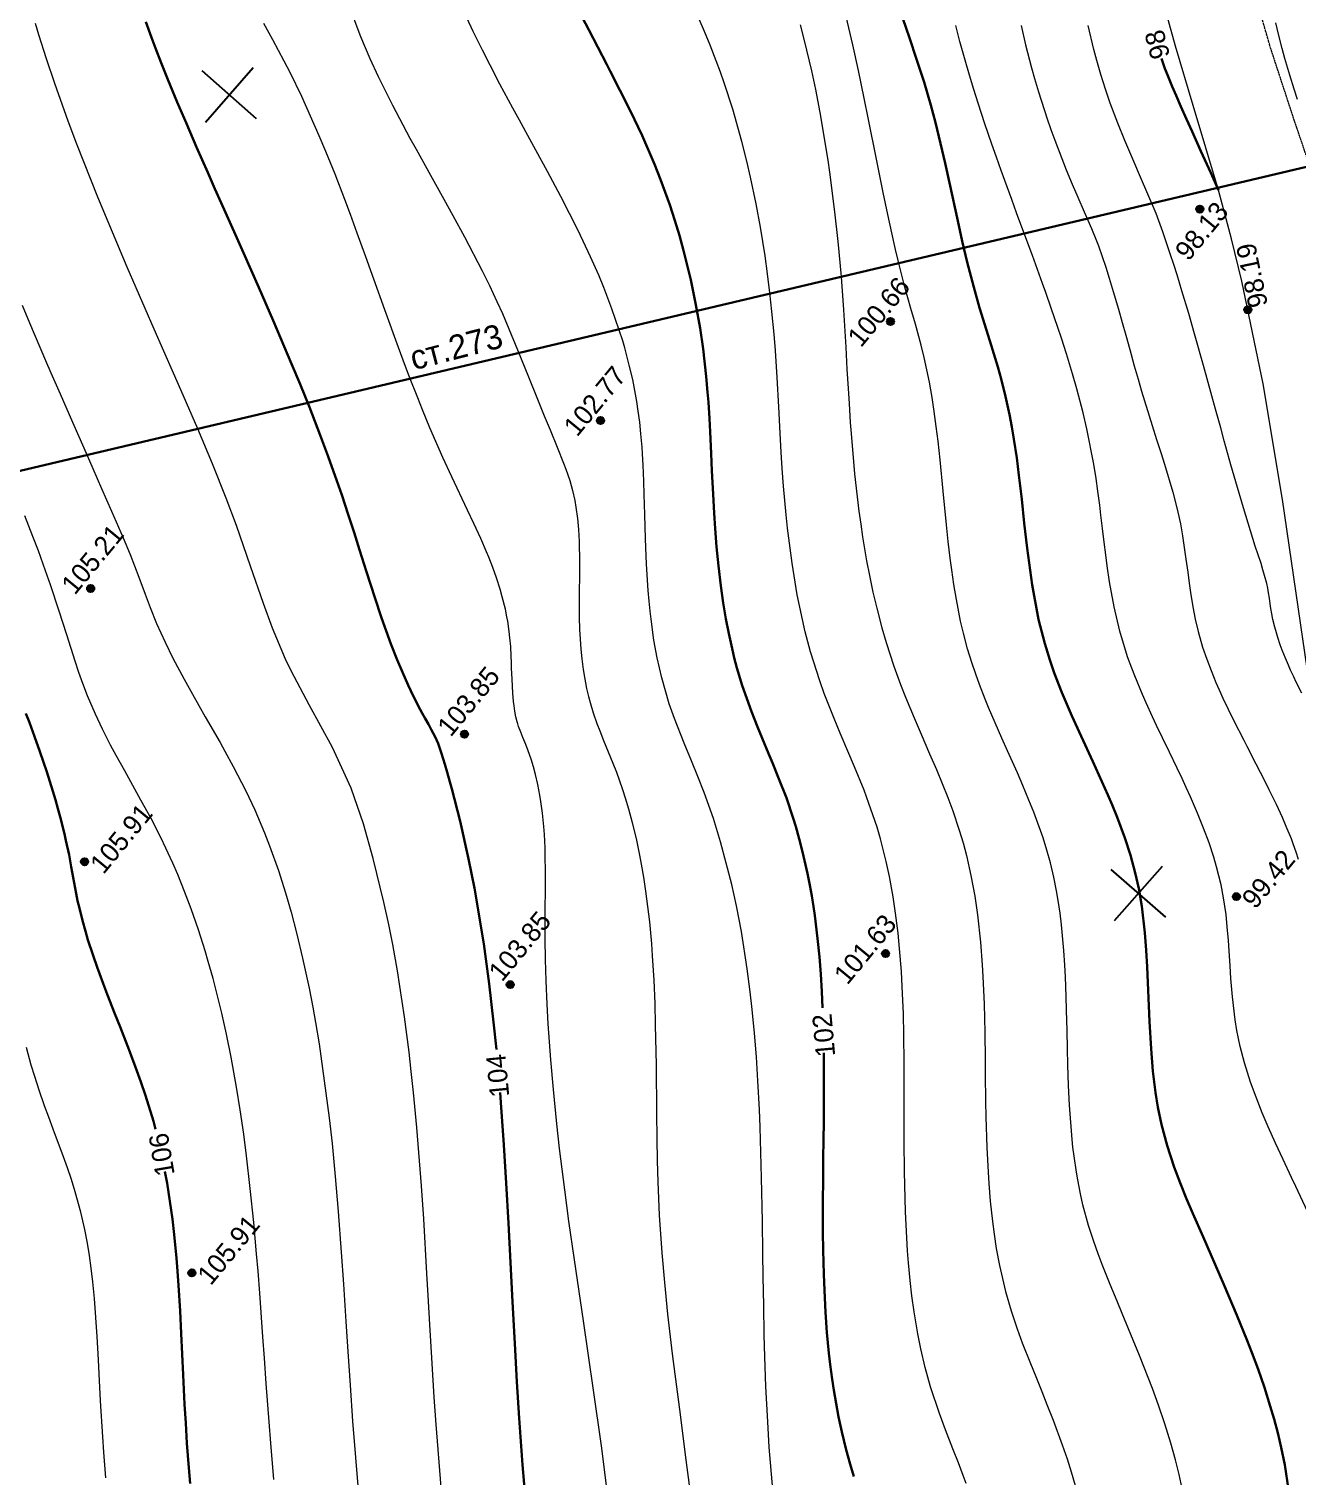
# Model space of a CAD drawing. Header units: millimetres. Extents: x -2893842 to -949497, y -1203244 to 262218.
# Drawn here: x -2515574 to -2463181, y -526276 to -466476 of the extents above; entities that cross this region are included whole.
import ezdxf

# ---------------------------------------------------------------- set-up
doc = ezdxf.new("R2010")
doc.units = ezdxf.units.MM
doc.linetypes.add('g5_05x2', pattern=[3.5, 2.5, -1])
doc.layers.get('0').update_dxf_attribs({"lineweight": 5})
for name, color, linetype in [('!!!_ Размеры', 7, 'Continuous'), ('02_сетка', 253, 'Continuous'), ('10_Границы покрытий и угодий', 253, 'Continuous'), ('19_Горизонтали', 253, 'Continuous'), ('31_Водопровод', 253, 'Continuous'), ('61_Отметки высоты поверхности', 253, 'Continuous')]:
    doc.layers.add(name, color=color, linetype=linetype)
doc.styles.add('LIKE17', font='d431.shx')
doc.styles.add('LIKE32', font='peteri.shx')
doc.styles.add('LIKE36', font='pragmai.shx')
doc.styles.add('Line_GUGK', font='')
doc.styles.get('Line_GUGK').set_extended_font_data('Bm431', italic=True)
doc.linetypes.add('g5_122_v', pattern='A,1,-1,1.5,-0.4,["В",Line_GUGK,S=1,R=0,X=0,Y=-0.5],-1.5,1.5,-1,4,-1,4,-1,3', length=20.9)

# ---------------------------------------------------------------- blocks, each defined once
blk = doc.blocks.new('BL_333')
at = {"color": 0}
for p, q in [((0, -3), (0, 3)), ((-3, 0), (3, 0))]:
    blk.add_line(p, q, dxfattribs=at)
blk = doc.blocks.new('g5_330')
blk.add_hatch(color=0).paths.add_polyline_path([(-0.15, 0, 1), (0.15, 0, 1)])
at = {"color": 0}
blk.add_circle((0, 0), 0.15, dxfattribs=at)
blk = doc.blocks.new('Топо_07.04.17')
at = {"layer": '02_сетка', "color": 3, "linetype": 'Continuous'}
for p, q in [((-616836, -289768), (-614615, -287752)), ((-614717, -289871), (-616733, -287649)), ((-581113, -326895), (-583129, -324673)), ((-583232, -326792), (-581010, -324776))]:
    blk.add_line(p, q, dxfattribs=at)
at = {"layer": '10_Границы покрытий и угодий', "color": 7, "linetype": 'Continuous', "lineweight": 20}
blk.add_lwpolyline([(-574101, -318669), (-574367, -310279), (-574626, -305451), (-575024, -301135), (-575255, -299339), (-575555, -297282), (-576207, -293685), (-576651, -291171), (-576947, -289340)], dxfattribs=at)
at = {"layer": '10_Границы покрытий и угодий', "color": 7, "linetype": 'g5_05x2', "lineweight": 20}
blk.add_lwpolyline([(-571616, -297093), (-572123, -294774), (-572770, -291636), (-573047, -290011)], dxfattribs=at)
at = {"layer": '19_Горизонтали', "color": 252, "linetype": 'Continuous', "lineweight": 20}
blk.add_lwpolyline([(-571893, -293934), (-571987, -293491), (-572104, -292898), (-572229, -292188), (-572294, -291770), (-572377, -291155), (-572431, -290687)], dxfattribs=at)
at = {"layer": '19_Горизонтали', "color": 42, "linetype": 'Continuous', "lineweight": 20}
for points in [[(-599903, -348559), (-599855, -346802), (-599805, -345760), (-599712, -344299), (-599616, -343071), (-599539, -342169), (-599428, -340966), (-599315, -339789), (-599217, -338805), (-599088, -337490), (-598919, -335710), (-598744, -333620), (-598691, -332891), (-598618, -331713), (-598570, -330722), (-598537, -329735), (-598520, -328752), (-598519, -328014), (-598533, -327059), (-598601, -325507), (-598683, -324422), (-598775, -323529), (-599035, -321727), (-599224, -320737), (-599481, -319617), (-599663, -318931), (-599852, -318266), (-600074, -317499), (-600358, -316449), (-600503, -315818), (-600690, -314716), (-600782, -313880), (-600832, -313130), (-600856, -312258), (-600857, -311921), (-600853, -311510), (-600841, -311070), (-600788, -309982), (-600739, -309293), (-600709, -308916), (-600668, -308437), (-600623, -307935), (-600586, -307517), (-600551, -307107), (-600507, -306564), (-600460, -305899), (-600434, -305427), (-600422, -305158), (-600405, -304602), (-600402, -304113), (-600409, -303657), (-600424, -303250), (-600492, -302336), (-600563, -301722), (-600671, -300990), (-600722, -300700), (-601012, -299331), (-601252, -298413), (-601402, -297894), (-601651, -297093), (-602038, -295962), (-602591, -294479), (-603022, -293389), (-603395, -292469), (-603592, -291989), (-603936, -291148), (-604149, -290625), (-604566, -289583), (-604883, -288764), (-605126, -288113), (-605418, -287295), (-605615, -286711)], [(-606710, -347727), (-606739, -345966), (-606802, -343652), (-606850, -342196), (-606900, -340751), (-606984, -338213), (-607028, -336598), (-607055, -335283), (-607073, -333560), (-607072, -332540), (-607055, -331112), (-607023, -329889), (-606959, -328399), (-606912, -327587), (-606844, -326617), (-606769, -325740), (-606687, -324909), (-606567, -323858), (-606426, -322686), (-606357, -322069), (-606306, -321547), (-606273, -321156), (-606237, -320599), (-606223, -320265), (-606213, -319719), (-606222, -319236), (-606234, -318967), (-606268, -318515), (-606316, -318102), (-606366, -317774), (-606427, -317451), (-606510, -317090), (-606584, -316816), (-606670, -316518), (-606732, -316295), (-606791, -316050), (-606814, -315929), (-606828, -315843), (-606855, -315635), (-606873, -315405), (-606882, -315178), (-606883, -314991), (-606874, -314648), (-606840, -314076), (-606805, -313615), (-606787, -313387), (-606768, -313128), (-606744, -312726), (-606732, -312366), (-606731, -312102), (-606746, -311667), (-606758, -311493), (-606789, -311164), (-606858, -310645), (-606914, -310316), (-607012, -309837), (-607114, -309405), (-607232, -308959), (-607299, -308723), (-607472, -308151), (-607683, -307502), (-607877, -306929), (-608374, -305489), (-608650, -304650), (-609039, -303374), (-609262, -302594), (-609403, -302078), (-609638, -301190), (-609820, -300472), (-609956, -299923), (-610342, -298314), (-610650, -297007), (-610873, -296057), (-610873, -296057), (-611118, -295033), (-611313, -294235), (-611473, -293599), (-611756, -292519), (-612029, -291533), (-612223, -290868), (-612758, -289175), (-613127, -288124), (-613311, -287631), (-613676, -286706), (-613977, -285993)], [(-610265, -286225), (-610066, -286984), (-609782, -287933), (-609528, -288700), (-609310, -289316), (-609077, -289945), (-608511, -291386), (-608313, -291869), (-607845, -292996), (-607678, -293396), (-607407, -294044), (-607107, -294766), (-606733, -295690), (-606166, -297162), (-605934, -297809), (-605701, -298499), (-605536, -299015), (-605075, -300571), (-604751, -301740), (-604491, -302695), (-604294, -303408), (-604121, -304019), (-603909, -304751), (-603716, -305441), (-603649, -305705), (-603595, -305940), (-603544, -306191), (-603477, -306603), (-603432, -307031), (-603415, -307302), (-603404, -307786), (-603414, -308238), (-603443, -308730), (-603523, -309566), (-603570, -309966), (-603615, -310327), (-603652, -310619), (-603713, -311105), (-603794, -311841), (-603838, -312346), (-603863, -312748), (-603878, -313156), (-603883, -313569), (-603875, -314003), (-603859, -314331), (-603821, -314801), (-603782, -315142), (-603745, -315396), (-603668, -315830), (-603563, -316295), (-603484, -316605), (-603368, -317019), (-603092, -317988), (-602990, -318377), (-602912, -318701), (-602820, -319115), (-602749, -319472), (-602665, -319942), (-602575, -320522), (-602483, -321270), (-602424, -321897), (-602396, -322273), (-602365, -322822), (-602343, -323397), (-602332, -324678), (-602352, -325592), (-602372, -326090), (-602426, -327088), (-602495, -328058), (-602568, -328927), (-602728, -330596), (-602932, -332572), (-603037, -333611), (-603123, -334531), (-603196, -335385), (-603291, -336763), (-603362, -338324), (-603394, -339554), (-603409, -340865), (-603405, -342519), (-603396, -343365), (-603370, -345048), (-603340, -346728), (-603318, -348195)], [(-613511, -346919), (-613425, -344320), (-613375, -343191), (-613305, -341802), (-613218, -340194), (-613150, -338988), (-613100, -338081), (-612981, -335818), (-612919, -334459), (-612836, -332039), (-612809, -330585), (-612803, -329713), (-612805, -328908), (-612829, -327434), (-612907, -325510), (-612977, -324414), (-613045, -323579), (-613137, -322640), (-613372, -320785), (-613613, -319322), (-613613, -319322), (-613956, -317793), (-613956, -317793), (-614530, -316047), (-614905, -315108), (-615292, -314179), (-615869, -312707), (-616043, -312199), (-616431, -310871), (-616692, -309808), (-617045, -308221), (-617442, -306480), (-617737, -305312), (-618138, -303838), (-618576, -302333), (-619084, -300658), (-619308, -299937), (-619903, -298036), (-620725, -295365), (-621605, -292347), (-622213, -290081), (-622460, -289095), (-622835, -287493), (-623064, -286429), (-623268, -285408), (-623357, -284937)], [(-625208, -296429), (-624987, -297197), (-624508, -298811), (-624345, -299352), (-624068, -300258), (-623691, -301480), (-623348, -302584), (-623074, -303465), (-622803, -304334), (-622501, -305310), (-622152, -306461), (-621943, -307182), (-621687, -308144), (-621508, -308876), (-621363, -309452), (-621174, -310126), (-620912, -310935), (-620662, -311630), (-620304, -312544), (-620030, -313205), (-619609, -314190), (-619125, -315319), (-618967, -315694), (-618692, -316366), (-618288, -317423), (-618010, -318236), (-617715, -319226), (-617567, -319786), (-617322, -320846), (-617136, -321794), (-616997, -322615), (-616862, -323536), (-616736, -324553), (-616611, -325813), (-616547, -326617), (-616505, -327254), (-616458, -328149), (-616388, -331240), (-616392, -332298), (-616414, -333667), (-616455, -335128), (-616519, -336807), (-616578, -338125), (-616653, -339677), (-616714, -340917), (-616781, -342312), (-616845, -343802), (-616898, -345296), (-616938, -346976)], [(-620342, -345833), (-620302, -344319), (-620272, -343436), (-620211, -341853), (-620167, -340806), (-620130, -339923), (-620059, -338110), (-620027, -337200), (-620005, -336478), (-619974, -335174), (-619957, -333761), (-619961, -332410), (-619976, -331504), (-620007, -330488), (-620051, -329539), (-620133, -328291), (-620218, -327324), (-620313, -326430), (-620419, -325589), (-620508, -324973), (-620624, -324254), (-620705, -323797), (-620881, -322906), (-621084, -322006), (-621273, -321262), (-621474, -320543), (-621626, -320043), (-621836, -319403), (-621997, -318944), (-622311, -318117), (-622637, -317312), (-622906, -316668), (-623169, -316040), (-623446, -315365), (-623627, -314908), (-623884, -314224), (-624106, -313575), (-624346, -312774), (-624481, -312251), (-624590, -311789), (-624695, -311304), (-624918, -310182), (-625112, -309174), (-625346, -308053), (-625484, -307450), (-625689, -306605), (-625850, -305978), (-626088, -305102)], [(-627232, -344981), (-627197, -343918), (-627171, -343272), (-627094, -341791), (-627025, -340667), (-626989, -340098), (-626931, -339128), (-626893, -338340), (-626867, -337556), (-626858, -336865), (-626861, -336294), (-626875, -335771), (-626900, -335250), (-626943, -334682), (-627022, -333956), (-627158, -333085), (-627260, -332562), (-627366, -332072), (-627475, -331604), (-627768, -330416), (-627896, -329904), (-628015, -329411), (-628167, -328749), (-628288, -328162), (-628374, -327684), (-628483, -326938)], [(-591944, -349214), (-592025, -348877), (-592165, -348331), (-592324, -347736), (-592543, -346913), (-592717, -346218), (-592957, -345075), (-593087, -344256), (-593179, -343476), (-593234, -342841), (-593284, -341924), (-593300, -341262), (-593301, -340621), (-593288, -339888), (-593270, -339391), (-593172, -337773), (-593023, -336118), (-592892, -334886), (-592767, -333780), (-592645, -332715), (-592525, -331629), (-592412, -330523), (-592332, -329630), (-592271, -328818), (-592216, -327883), (-592174, -326296), (-592183, -325465), (-592209, -324781), (-592266, -323935), (-592328, -323307), (-592461, -322343), (-592546, -321853), (-592654, -321325), (-592766, -320837), (-592908, -320276), (-593189, -319270), (-593387, -318597), (-593620, -317814), (-593803, -317182), (-594089, -316115), (-594217, -315573), (-594217, -315573), (-594455, -314348), (-594581, -313491), (-594737, -311944), (-594807, -310614), (-594829, -309149), (-594824, -308604), (-594795, -307411), (-594767, -306678), (-594735, -306009), (-594691, -305216), (-594625, -304132), (-594553, -302917), (-594500, -301810), (-594476, -301122), (-594457, -300185), (-594453, -299415), (-594460, -298624), (-594479, -297872), (-594533, -296669), (-594601, -295690), (-594707, -294566), (-594784, -293900), (-594898, -293069), (-595126, -291702), (-595356, -290576), (-595461, -290118), (-595578, -289640), (-595759, -288957), (-595926, -288372), (-596088, -287846)], [(-591969, -288541), (-591874, -289207), (-591719, -290491), (-591642, -291279), (-591565, -292243), (-591460, -294238), (-591444, -294741), (-591420, -296381), (-591427, -297613), (-591435, -298047), (-591461, -299088), (-591514, -300457), (-591595, -302001), (-591647, -302903), (-591691, -303700), (-591723, -304325), (-591759, -305108), (-591776, -305559), (-591819, -307242), (-591823, -308198), (-591817, -308789), (-591805, -309327), (-591786, -309865), (-591732, -310862), (-591685, -311481), (-591618, -312184), (-591538, -312861), (-591419, -313684), (-591311, -314316), (-591105, -315318), (-590913, -316108), (-590768, -316645), (-590512, -317533), (-590299, -318239), (-590044, -319077), (-589842, -319752), (-589668, -320358), (-589503, -320967), (-589363, -321530), (-589184, -322355), (-589087, -322896), (-589008, -323430), (-588916, -324274), (-588857, -325134), (-588832, -325915), (-588836, -327056), (-588870, -327988), (-588896, -328469), (-588977, -329614), (-589079, -330762), (-589192, -331903), (-589252, -332496), (-589366, -333624), (-589425, -334249), (-589531, -335518), (-589595, -336528), (-589618, -337006), (-589640, -337731), (-589645, -338575), (-589635, -339110), (-589610, -339700), (-589560, -340417), (-589433, -341512), (-589295, -342328), (-589129, -343104), (-588983, -343700), (-588749, -344579), (-588592, -345147), (-588412, -345790), (-588260, -346341), (-588079, -347015), (-587816, -348071), (-587683, -348671), (-587574, -349218), (-587473, -349811)], [(-583093, -350422), (-583154, -349840), (-583237, -349221), (-583353, -348508), (-583512, -347684), (-583686, -346892), (-583858, -346181), (-584231, -344768), (-584745, -342965), (-584901, -342427), (-585107, -341711), (-585341, -340852), (-585456, -340399), (-585580, -339868), (-585719, -339184), (-585852, -338322), (-585904, -337850), (-585951, -337258), (-585968, -336947), (-585988, -336272), (-585991, -335898), (-585989, -335577), (-585937, -334163), (-585883, -333343), (-585815, -332493), (-585757, -331833), (-585689, -331088), (-585614, -330242), (-585568, -329690), (-585508, -328869), (-585479, -328396), (-585451, -327783), (-585433, -327170), (-585429, -326717), (-585434, -326236), (-585452, -325699), (-585475, -325293), (-585522, -324731), (-585593, -324128), (-585677, -323590), (-585779, -323059), (-585922, -322428), (-586041, -321958), (-586183, -321442), (-586365, -320820), (-586532, -320276), (-586684, -319795), (-586837, -319316), (-587010, -318773), (-587411, -317457), (-587513, -317098), (-587679, -316469), (-587784, -316032), (-587893, -315526), (-587997, -314953), (-588095, -314285), (-588154, -313776), (-588229, -312870), (-588263, -312245), (-588283, -311630), (-588292, -311144), (-588296, -310448), (-588291, -309756), (-588269, -308358), (-588249, -307059), (-588245, -306285), (-588248, -305678), (-588261, -305050), (-588283, -304466), (-588321, -303816), (-588416, -302779), (-588483, -302262), (-588627, -301379), (-588742, -300715), (-588884, -299807), (-589037, -298675), (-589094, -298212), (-589173, -297513), (-589252, -296746), (-589340, -295822), (-589462, -294414), (-589600, -292753), (-589676, -291863), (-589783, -290698), (-589893, -289617), (-590063, -288184)], [(-576509, -340097), (-577028, -338558), (-577164, -338158), (-577425, -337385), (-577659, -336678), (-577881, -335980), (-578062, -335376), (-578245, -334704), (-578401, -334054), (-578563, -333236), (-578662, -332549), (-578725, -331867), (-578746, -331421), (-578747, -330466), (-578721, -329711), (-578696, -329193), (-578665, -328569), (-578646, -328136), (-578629, -327569), (-578626, -327065), (-578647, -326368), (-578689, -325824), (-578789, -325059), (-578862, -324643), (-578987, -324044), (-579143, -323412), (-579321, -322774), (-579539, -322062), (-579671, -321658), (-579799, -321276), (-579954, -320823), (-580194, -320135), (-580411, -319514), (-580596, -318978), (-580721, -318608), (-580922, -317991), (-581030, -317642), (-581260, -316842), (-581348, -316506), (-581463, -316019), (-581668, -314929), (-581790, -313902), (-581858, -312860), (-581881, -312191), (-581890, -311728), (-581896, -311203), (-581899, -310635), (-581902, -310088), (-581906, -309667), (-581914, -309079), (-581928, -308556), (-581954, -307950), (-582074, -306470), (-582153, -305800), (-582300, -304778), (-582404, -304152), (-582562, -303295), (-582695, -302632), (-582792, -302173), (-582974, -301347), (-583128, -300679), (-583218, -300296), (-583505, -299106), (-583722, -298224), (-583955, -297275), (-584094, -296708), (-584227, -296160), (-584392, -295468), (-584527, -294894), (-584652, -294346), (-584844, -293470), (-585025, -292597), (-585141, -292005), (-585226, -291547), (-585328, -290965), (-585483, -289978), (-585575, -289302)], [(-582898, -289600), (-582807, -290425), (-582672, -291385), (-582598, -291840), (-582495, -292413), (-582262, -293558), (-582159, -294009), (-582049, -294469), (-581717, -295738), (-581541, -296358), (-581373, -296917), (-581175, -297552), (-580952, -298274), (-580804, -298797), (-580750, -299006), (-580548, -299925), (-580456, -300396), (-580353, -300953), (-580223, -301705), (-580131, -302263), (-580042, -302812), (-579947, -303410), (-579836, -304105), (-579743, -304669), (-579656, -305179), (-579383, -306643), (-579263, -307236), (-579150, -307792), (-579052, -308289), (-578842, -309477), (-578771, -309966), (-578728, -310317), (-578681, -310801), (-578647, -311306), (-578616, -312282), (-578606, -312831), (-578598, -313279), (-578587, -313670), (-578558, -314270), (-578517, -314789), (-578453, -315311), (-578340, -315970), (-578227, -316491), (-578105, -316972), (-577960, -317483), (-577861, -317805), (-577747, -318159), (-577584, -318638), (-577413, -319115), (-577089, -319983), (-576986, -320252), (-576694, -321014), (-576555, -321380), (-576412, -321763), (-576280, -322123), (-576056, -322760), (-575871, -323324), (-575754, -323710), (-575604, -324245), (-575550, -324459), (-575466, -324815), (-575400, -325126)], [(-574490, -318332), (-574662, -317849), (-574740, -317621), (-574838, -317326), (-574905, -317112), (-574995, -316811), (-575089, -316465), (-575144, -316238), (-575210, -315934), (-575248, -315730), (-575286, -315495), (-575325, -315173), (-575345, -314932), (-575357, -314702), (-575364, -314507), (-575370, -314269), (-575379, -314049), (-575392, -313855), (-575411, -313658), (-575460, -313315), (-575503, -313080), (-575555, -312816), (-575631, -312449), (-575707, -312075), (-575835, -311416), (-576015, -310440), (-576206, -309345), (-576327, -308619), (-576491, -307600), (-576578, -307055), (-576703, -306258), (-576791, -305694), (-576992, -304417), (-577212, -303067), (-577358, -302207), (-577530, -301248), (-577656, -300573), (-577744, -300124), (-577836, -299668), (-578038, -298735), (-578235, -297953), (-578698, -296387), (-578908, -295711), (-579180, -294813), (-579387, -294070), (-579601, -293210), (-579734, -292609), (-579855, -291990), (-579956, -291397), (-580026, -290927), (-580143, -289915)]]:
    blk.add_lwpolyline(points, dxfattribs=at)
at = {"layer": '19_Горизонтали', "color": 42, "linetype": 'Continuous', "lineweight": 30}
for points in [[(-595621, -329017), (-595576, -328337), (-595540, -327627), (-595515, -326907), (-595504, -326140), (-595515, -325187), (-595527, -324805), (-595547, -324366), (-595576, -323912), (-595615, -323429), (-595715, -322510), (-595792, -321962), (-595878, -321445), (-595944, -321088), (-596133, -320226), (-596345, -319404), (-596537, -318727), (-596657, -318314), (-596847, -317662), (-596987, -317174), (-597164, -316515), (-597422, -315399), (-597554, -314656), (-597617, -314232), (-597666, -313844), (-597732, -313212), (-597780, -312597), (-597816, -311919), (-597836, -311216), (-597840, -310374), (-597828, -309592), (-597802, -308839), (-597773, -308204), (-597728, -307417), (-597664, -306454), (-597614, -305733), (-597556, -304845), (-597523, -304288), (-597489, -303609), (-597474, -303201), (-597459, -302551), (-597461, -301401), (-597488, -300543), (-597546, -299562), (-597642, -298507), (-597723, -297829), (-597800, -297275), (-597904, -296631), (-598018, -296005), (-598156, -295333), (-598416, -294245), (-598596, -293586), (-598973, -292361), (-599334, -291307), (-599667, -290392), (-599979, -289567), (-600089, -289280), (-600670, -287765), (-600990, -286919)], [(-618815, -285381), (-618654, -286049), (-618539, -286501), (-618374, -287128), (-618177, -287843), (-617896, -288821), (-617622, -289741), (-617313, -290754), (-616974, -291848), (-616752, -292557), (-616562, -293161), (-616125, -294543), (-615879, -295321), (-615412, -296808), (-614972, -298238), (-614420, -300093), (-614168, -300975), (-613895, -301967), (-613580, -303161), (-613351, -304079), (-613105, -305121), (-612972, -305718), (-612795, -306554), (-612643, -307316), (-612499, -308057), (-612319, -308982), (-612098, -310085), (-611914, -310942), (-611649, -312055), (-611463, -312750), (-611310, -313277), (-611134, -313833), (-610966, -314324), (-610753, -314894), (-610692, -315047), (-610595, -315283), (-610487, -315538), (-610390, -315770), (-610271, -316079), (-610176, -316374), (-610076, -316799), (-609992, -317255), (-609935, -317584), (-609868, -317993), (-609821, -318295), (-609633, -319657), (-609461, -321254), (-609360, -322483), (-609237, -324802), (-609198, -326471), (-609193, -328067), (-609208, -329204)], [(-623572, -330887), (-623621, -330546), (-623822, -329467), (-623953, -328872), (-624140, -328095), (-624217, -327791), (-624268, -327594), (-624337, -327333), (-624552, -326530), (-624703, -325969), (-624929, -325117), (-625044, -324668), (-625149, -324240), (-625215, -323961), (-625327, -323463), (-625463, -322797), (-625527, -322440), (-625600, -321987), (-625671, -321464), (-625706, -321156), (-625735, -320843), (-625765, -320401), (-625807, -319728), (-625846, -319218), (-625906, -318624), (-625931, -318403), (-625997, -317890), (-626035, -317623), (-626090, -317266), (-626151, -316897), (-626214, -316538), (-626374, -315713), (-626559, -314851), (-626711, -314197), (-626856, -313602), (-626954, -313216)], [(-578737, -350958), (-578780, -349930), (-578844, -349201), (-578918, -348590), (-579003, -348013), (-579099, -347452), (-579254, -346663), (-579429, -345878), (-579605, -345160), (-579738, -344653), (-580042, -343560), (-580436, -342238), (-580836, -340944), (-581070, -340193), (-581380, -339187), (-581569, -338549), (-581758, -337863), (-581926, -337188), (-582118, -336269), (-582251, -335388), (-582319, -334656), (-582349, -334040), (-582356, -333156), (-582329, -332234), (-582263, -331099), (-582105, -328836), (-582068, -328148), (-582045, -327441), (-582049, -326332), (-582090, -325582), (-582156, -324930), (-582272, -324180), (-582421, -323446), (-582643, -322553), (-582793, -322021), (-582921, -321592), (-583383, -320159), (-583745, -319068), (-584028, -318192), (-584331, -317179), (-584551, -316338), (-584675, -315789), (-584808, -315088), (-584945, -314075), (-585052, -312620), (-585087, -311088), (-585086, -310055), (-585081, -309061), (-585081, -308062), (-585091, -307333), (-585116, -306553), (-585144, -306041), (-585182, -305528), (-585262, -304761), (-585366, -304019), (-585449, -303508), (-585650, -302407), (-585914, -300998), (-586061, -300132), (-586212, -299071), (-586319, -298185), (-586412, -297334), (-586575, -295724), (-586660, -294905), (-586754, -294078), (-586868, -293185), (-586976, -292455), (-587144, -291485), (-587342, -290500), (-587542, -289585), (-587726, -288766)], [(-575555, -297282), (-575801, -296536), (-576100, -295604), (-576370, -294759), (-576542, -294218), (-576716, -293668), (-576861, -293203), (-576981, -292810), (-577122, -292315), (-577193, -292034), (-577275, -291651), (-577281, -291615)], [(-609254, -330983), (-609267, -331410), (-609341, -333153), (-609423, -334745), (-609519, -336400), (-609721, -339643), (-609826, -341357), (-609916, -342946), (-609991, -344449), (-610067, -346381), (-610109, -347992)], [(-596520, -348398), (-596616, -347880), (-596711, -347276), (-596807, -346520), (-596869, -345885), (-596940, -344763), (-596956, -344304), (-596967, -343701), (-596968, -343220), (-596953, -342360), (-596920, -341529), (-596866, -340627), (-596817, -339962), (-596728, -338961), (-596654, -338225), (-596577, -337528), (-596512, -336955), (-596406, -336075), (-596293, -335166), (-596206, -334475), (-596106, -333674), (-596040, -333132), (-595914, -332066), (-595808, -331103), (-595784, -330862)], [(-623801, -345598), (-623783, -344956), (-623743, -343927), (-623704, -343107), (-623658, -342311), (-623581, -341105), (-623468, -339394), (-623411, -338466), (-623356, -337414), (-623332, -336825), (-623315, -336286), (-623298, -335306), (-623299, -334661), (-623346, -333164), (-623385, -332671)]]:
    blk.add_lwpolyline(points, dxfattribs=at)
at = {"layer": '31_Водопровод', "color": 4, "linetype": 'g5_122_v', "lineweight": 30}
blk.add_lwpolyline([(-530095, -497497), (-535997, -487460), (-557333, -434528), (-562209, -412539), (-555452, -400747), (-556002, -342204), (-558997, -295204), (-656109, -306816), (-665184, -307972)], dxfattribs=at)
at = {"layer": '02_сетка', "color": 92, "xscale": 500.0000000002746, "yscale": 500.0000000002746, "zscale": 500.0000000002746, "rotation": 42.22816425403256}
for p in [(-615725, -288760), (-582121, -325784)]:
    blk.add_blockref('BL_333', p, dxfattribs=at)
at = {"layer": '61_Отметки высоты поверхности', "color": 7, "linetype": 'Continuous', "lineweight": 20, "xscale": 999.9999999999995, "yscale": 999.9999999999995, "zscale": 999.9999999999995, "rotation": 43.98139083737546}
for p in [(-576415, -297973, -67200), (-589639, -301150, -67200), (-574914, -302329, -67200), (-602007, -303868, -67200), (-623717, -308387, -67200), (-609051, -316109, -67200), (-625238, -319579, -67200), (-608336, -326608, -67200), (-578116, -326376, -67200), (-592783, -327080, 34300), (-622748, -336964, -67200)]:
    blk.add_blockref('g5_330', p, dxfattribs=at)
at = {"layer": '19_Горизонтали', "color": 42, "linetype": 'Continuous', "lineweight": 15, "style": 'LIKE36'}
for s, rotation, p in [('98', 98.07455, (-576918, -291557, -33200)), ('104', 88.98454, (-608894, -331191, -33200)), ('102', 88.64219, (-595326, -331053, -33200)), ('106', 93.32616, (-622990, -332835, -33200))]:
    blk.add_text(s, height=800, rotation=rotation, dxfattribs=at).set_placement(p)
at = {"layer": '31_Водопровод', "color": 7, "linetype": 'Continuous', "lineweight": 15, "style": 'LIKE32'}
blk.add_text('ст.273', height=1000, rotation=7.99943, dxfattribs=at).set_placement((-609440, -300937, 517900))
at = {"layer": '61_Отметки высоты поверхности', "color": 7, "linetype": 'Continuous', "lineweight": 15, "style": 'LIKE17'}
for s, rotation, p in [('98.13', 43.98139, (-577132, -300097, 19420)), ('100.66', 43.98139, (-590976, -302116, 19420)), ('98.19', 95.22196, (-574066, -302240, 19420)), ('102.77', 43.98139, (-603046, -304461, 19420)), ('105.21', 43.98139, (-624405, -308619, 19420)), ('103.85', 43.98139, (-609632, -316198, 19420)), ('105.91', 43.98139, (-624527, -320219, 19420)), ('103.85', 43.98139, (-608666, -326489, 19420)), ('99.42', 43.98139, (-577406, -327016, 19420)), ('101.63', 43.98139, (-594503, -328223, 120920)), ('105.91', 43.98139, (-622038, -337603, 19420))]:
    blk.add_text(s, height=800, rotation=rotation, dxfattribs=at).set_placement(p)

msp = doc.modelspace()

# ---------------------------------------------------------------- block references
at = {"layer": '!!!_ Размеры', "color": 1, "lineweight": 0, "rotation": 6.471407436947433}
msp.add_blockref('Топо_07.04.17', (-1928038.79367, -112877.83782), dxfattribs=at)

doc.saveas('drawing.dxf')
